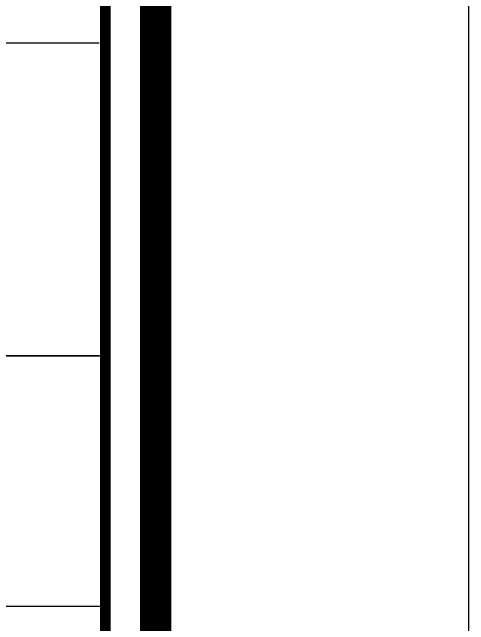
# Model space of a CAD drawing. Header units: inches. Extents: x 0 to 508000, y 0 to 738838.
# Drawn here: x 507271 to 508000, y 272540 to 273519 of the extents above; entities that cross this region are included whole.
import ezdxf

# ---------------------------------------------------------------- set-up
doc = ezdxf.new("R2010")
doc.units = ezdxf.units.IN
doc.header["$LTSCALE"] = 1000
doc.header["$MEASUREMENT"] = 0
doc.layers.add('TK', color=7, linetype='Continuous', true_color=0xffffff)
doc.layers.add('ZG-图框层', color=4, linetype='Continuous', true_color=0x00ffff)

msp = doc.modelspace()

# ---------------------------------------------------------------- linework, layer by layer
at = {"layer": 'TK', "lineweight": -3}
for p, q in [((504855.87, 273469.82), (507409.35, 273469.82)), ((504855.87, 273469.82), (507409.35, 273469.82)), ((507409.35, 272969.82), (504855.87, 272969.82)), ((504855.87, 272969.82), (507409.35, 272969.82)), ((504855.87, 272969.82), (507409.35, 272969.82)), ((504865.87, 272969.82), (507419.35, 272969.82)), ((504965.87, 272969.82), (507419.35, 272969.82)), ((504865.87, 272569.82), (507419.35, 272569.82)), ((504965.87, 272569.82), (507419.35, 272569.82))]:
    msp.add_line(p, q, dxfattribs=at)
msp.add_lwpolyline([(504764.28, 270911.26), (507500, 270911.26), (507500, 311938.43)], dxfattribs=at)
at = {"layer": 'TK', "lineweight": -3, "const_width": 17.34}
msp.add_lwpolyline([(504855.87, 279658.32), (507419.35, 279658.32), (507419.35, 271051.06), (504855.87, 271051.06)], close=True, dxfattribs=at)
at = {"layer": 'ZG-图框层', "lineweight": -3}
msp.add_lwpolyline([(441100, 312438.43), (441100, 270388.43), (508000, 270388.43), (508000, 312438.43)], close=True, dxfattribs=at)
at = {"layer": 'ZG-图框层', "lineweight": -3, "const_width": 50}
msp.add_lwpolyline([(442350, 270911.26), (442350, 311938.43), (507500, 311938.43), (507500, 270911.26)], close=True, dxfattribs=at)

doc.saveas('drawing.dxf')
